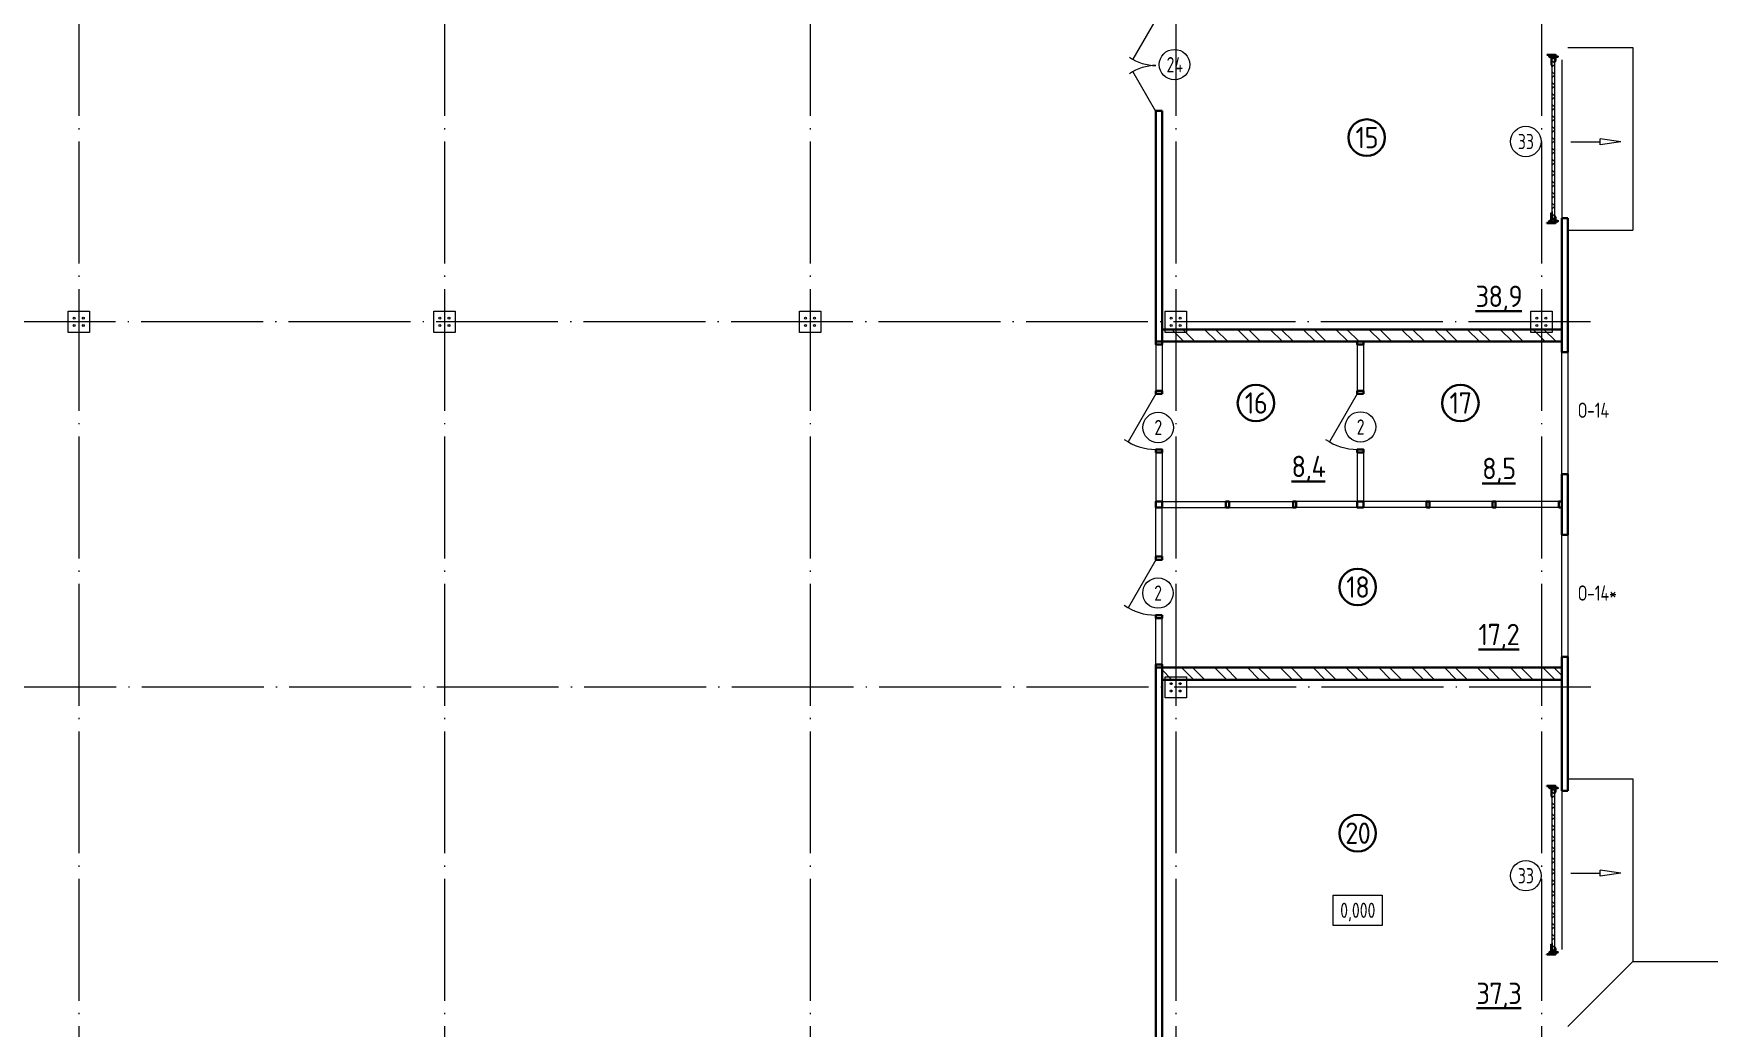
# Model space of a CAD drawing. Extents: x -965262 to 1142518, y -357520 to 71675.
# Drawn here: x -829850 to -802365, y -186935 to -170622 of the extents above; entities that cross this region are included whole.
import ezdxf

# ---------------------------------------------------------------- set-up
doc = ezdxf.new("R2010")
doc.units = 0
doc.header["$LTSCALE"] = 10
doc.linetypes.add('DOTE', pattern=[2.42, 2, -0.2, 0.02, -0.2])
doc.layers.get('0').update_dxf_attribs({"linetype": 'CONTINUOUS', "lineweight": 30})
doc.layers.add('DOTE', color=7, linetype='DOTE', lineweight=9)
doc.styles.add('GOST 2.304', font='isocpeur.ttf', dxfattribs={"width": 0.75, "height": 250})
doc.styles.add('GOST-2.304_Type-B', font='isocpeur.ttf', dxfattribs={"width": 0.9})
doc.styles.get("Standard").update_dxf_attribs({"font": 'isocpeur.ttf', "height": 300})

# ---------------------------------------------------------------- blocks, each defined once
blk = doc.blocks.new('anchor.bolt')
for p, q in [((-0.07, 0), (-0.07, -0.72)), ((0.07, 0), (0.07, -0.06)), ((-0.1, -0.04), (-0.07, -0.03)), ((-0.1, -0.04), (0.09, -0.06)), ((0.07, -0.07), (-0.1, -0.04)), ((-0.1, -0.11), (-0.07, -0.1)), ((-0.1, -0.11), (0.09, -0.13)), ((0.07, -0.14), (-0.1, -0.11)), ((-0.1, -0.18), (-0.07, -0.17)), ((-0.1, -0.18), (0.09, -0.2)), ((0.07, -0.21), (-0.1, -0.18)), ((-0.1, -0.25), (-0.07, -0.24)), ((-0.1, -0.25), (0.09, -0.27)), ((0.07, -0.28), (-0.1, -0.25)), ((-0.1, -0.32), (-0.07, -0.31)), ((-0.1, -0.32), (0.09, -0.34)), ((0.07, -0.35), (-0.1, -0.32)), ((-0.1, -0.39), (-0.07, -0.38)), ((-0.1, -0.39), (0.09, -0.41)), ((0.07, -0.42), (-0.1, -0.39)), ((-0.1, -0.46), (-0.07, -0.45)), ((-0.1, -0.46), (0.09, -0.48)), ((0.07, -0.49), (-0.1, -0.46)), ((-0.1, -0.53), (-0.07, -0.52)), ((-0.1, -0.53), (0.09, -0.55)), ((0.07, -0.56), (-0.1, -0.53)), ((-0.09, -0.6), (-0.07, -0.59)), ((-0.09, -0.6), (0.09, -0.62)), ((0.07, -0.63), (-0.09, -0.6)), ((-0.07, -0.72), (0, -0.8)), ((-0.04, -0.62), (-0.06, -0.63)), ((-0.06, -0.64), (-0.06, -0.63)), ((-0.06, -0.73), (-0.06, -0.64)), ((0, -0.79), (-0.06, -0.73)), ((-0.01, -0.63), (-0.04, -0.62)), ((-0.03, -0.63), (0, -0.79)), ((-0.03, -0.63), (0.01, -0.78)), ((-0.02, -0.63), (0.01, -0.77)), ((-0.01, -0.63), (0.02, -0.76)), ((0.03, -0.69), (-0.01, -0.63)), ((0, -0.64), (0.03, -0.75)), ((0, -0.8), (0.07, -0.72)), ((0, -0.79), (0.03, -0.74)), ((0.01, -0.66), (0.03, -0.74)), ((0.03, -0.74), (0.03, -0.69)), ((0.07, -0.06), (0.09, -0.06)), ((0.09, -0.06), (0.07, -0.07)), ((0.07, -0.07), (0.07, -0.13)), ((0.07, -0.13), (0.09, -0.13)), ((0.09, -0.13), (0.07, -0.14)), ((0.07, -0.14), (0.07, -0.2)), ((0.07, -0.2), (0.09, -0.2)), ((0.09, -0.2), (0.07, -0.21)), ((0.07, -0.21), (0.07, -0.27)), ((0.07, -0.27), (0.09, -0.27)), ((0.09, -0.27), (0.07, -0.28)), ((0.07, -0.28), (0.07, -0.34)), ((0.07, -0.33), (0.09, -0.34)), ((0.09, -0.34), (0.07, -0.35)), ((0.07, -0.35), (0.07, -0.41)), ((0.07, -0.4), (0.09, -0.41)), ((0.09, -0.41), (0.07, -0.42)), ((0.07, -0.42), (0.07, -0.48)), ((0.07, -0.47), (0.09, -0.48)), ((0.09, -0.48), (0.07, -0.49)), ((0.07, -0.49), (0.07, -0.55)), ((0.07, -0.55), (0.09, -0.55)), ((0.09, -0.55), (0.07, -0.56)), ((0.07, -0.56), (0.07, -0.62)), ((0.09, -0.62), (0.07, -0.63)), ((0.07, -0.62), (0.09, -0.62)), ((0.07, -0.63), (0.07, -0.72))]:
    blk.add_line(p, q)
blk.add_arc((0.16, -0.64), 0.222, 187.9982, 219.836)
blk = doc.blocks.new('Крепеж_ворот')
at = {"lineweight": 15}
h = blk.add_hatch(dxfattribs=at)
h.set_pattern_fill('ANSI31', color=256, scale=2, angle=180)
h.set_pattern_definition([(225, (746089.599, 74802.7244), (4.49013, -4.49013), [])])
h.paths.add_polyline_path([(746087, 74804), (746087, 74802), (746091, 74802), (746094, 74802), (746094, 74804)], flags=17)
h.paths.add_polyline_path([(746116, 74802, 0.165118), (746120, 74803), (746124, 74806, -0.301689), (746131, 74807), (746135, 74805, 0.130081), (746138, 74804), (746142, 74804), (746142, 74806), (746138, 74806, -0.130081), (746136, 74807), (746133, 74809, 0.301689), (746123, 74808), (746118, 74805, -0.165112), (746116, 74804), (746064, 74804, -0.414223), (746061, 74807), (746061, 74868), (746059, 74868), (746059, 74869), (746059, 74870), (746059, 74870), (746059, 74871), (746059, 74872), (746059, 74872), (746059, 74873), (746059, 74874), (746059, 74875), (746059, 74876), (746059, 74876), (746059, 74877), (746059, 74877), (746059, 74878), (746059, 74879), (746059, 74879), (746061, 74879), (746061, 74945), (746058, 74945), (746058, 74807, 0.41422), (746064, 74802)])
h = blk.add_hatch(dxfattribs=at)
h.set_pattern_fill('ANSI31', color=256, scale=2, angle=90)
h.set_pattern_definition([(135, (736343.8085, 75928.334), (-4.490128, -4.490128), [])])
edge = h.paths.add_edge_path()
edge.add_ellipse((746065, 74838), major_axis=(-1.67, 1.67), ratio=1, start_angle=45, end_angle=135, ccw=False)
edge.add_line((746063, 74838), (746063, 74868))
edge.add_line((746063, 74868), (746061, 74868))
edge.add_line((746061, 74868), (746061, 74838))
edge.add_ellipse((746065, 74838), major_axis=(-2.89, 2.89), ratio=1, start_angle=45, end_angle=135)
edge.add_line((746065, 74834), (746097, 74834))
edge.add_line((746097, 74834), (746097, 74836))
edge.add_line((746097, 74836), (746065, 74836))
edge = h.paths.add_edge_path()
edge.add_ellipse((746065, 74890), major_axis=(2.89, 2.89), ratio=1, start_angle=106, end_angle=135)
edge.add_line((746061, 74890), (746061, 74879))
edge.add_line((746061, 74879), (746063, 74879))
edge.add_line((746063, 74879), (746063, 74890))
edge.add_ellipse((746065, 74890), major_axis=(-1.67, 1.67), ratio=1, start_angle=16, end_angle=45, ccw=False)
edge.add_line((746063, 74891), (746070, 74904))
edge.add_ellipse((746079, 74899), major_axis=(7.45, 7.45), ratio=1, start_angle=-3, end_angle=106, ccw=False)
edge.add_line((746087, 74906), (746097, 74894))
edge.add_line((746097, 74894), (746099, 74895))
edge.add_line((746099, 74895), (746088, 74907))
edge.add_ellipse((746079, 74899), major_axis=(8.67, 8.67), ratio=1, start_angle=-3, end_angle=106)
edge.add_line((746068, 74905), (746062, 74892))
h = blk.add_hatch(color=256, dxfattribs=at)
h.dxf.hatch_style = 1
h.paths.add_polyline_path([(746146, 74809), (746143, 74810, 0.10613), (746142, 74810), (746136, 74809, -0.181324), (746135, 74810, 0.335683), (746120, 74809, -0.119126), (746119, 74809, 0.371631), (746118, 74808), (746118, 74808, 0.451909), (746119, 74807, 0.124341), (746121, 74808, -0.343618), (746134, 74808, 0.181324), (746137, 74808), (746143, 74808, -0.110452), (746143, 74808), (746147, 74807, -0.710497), (746147, 74805), (746143, 74804), (746136, 74804, -0.178994), (746133, 74805, 0.369834), (746130, 74805, -0.178993), (746127, 74804), (746122, 74804, 0.120709), (746122, 74804), (746120, 74803, -0.017147), (746119, 74802, 0.538795), (746120, 74802), (746127, 74802, 0.207608), (746131, 74804, -0.433918), (746132, 74804, 0.207608), (746135, 74802), (746143, 74802, 0.079707), (746143, 74802), (746148, 74804, 0.461502), (746149, 74807, -0.250825), (746149, 74808, -0.128039), (746173, 74816, 0.416657), (746174, 74816), (746174, 74817, 0.409849), (746173, 74817, 0.127248)])
for p, q in [((746058, 74807), (746058, 74945)), ((746058, 74945), (746061, 74945)), ((746059, 74879), (746063, 74879)), ((746059, 74868), (746059, 74879)), ((746059, 74868), (746063, 74868)), ((746061, 74879), (746061, 74945)), ((746061, 74879), (746061, 74890)), ((746061, 74807), (746061, 74868)), ((746061, 74838), (746061, 74868)), ((746068, 74905), (746062, 74892)), ((746070, 74904), (746063, 74891)), ((746063, 74838), (746063, 74890)), ((746064, 74883), (746063, 74883)), ((746064, 74865), (746063, 74865)), ((746064, 74883), (746064, 74874)), ((746067, 74880), (746064, 74883)), ((746064, 74875), (746064, 74873)), ((746064, 74874), (746064, 74865)), ((746067, 74868), (746064, 74865)), ((746064, 74804), (746116, 74804)), ((746064, 74802), (746116, 74802)), ((746097, 74836), (746065, 74836)), ((746097, 74834), (746065, 74834)), ((746067, 74880), (746067, 74875)), ((746067, 74873), (746067, 74868)), ((746079, 74806), (746102, 74806)), ((746079, 74806), (746079, 74804)), ((746079, 74804), (746102, 74804)), ((746082, 74814), (746081, 74813)), ((746081, 74813), (746081, 74806)), ((746099, 74814), (746082, 74814)), ((746086, 74813), (746086, 74806)), ((746087, 74906), (746097, 74894)), ((746088, 74907), (746099, 74895)), ((746095, 74813), (746095, 74806)), ((746097, 74894), (746099, 74895)), ((746097, 74834), (746097, 74836)), ((746099, 74814), (746100, 74813)), ((746100, 74813), (746100, 74806)), ((746102, 74806), (746102, 74804)), ((746118, 74805), (746123, 74808)), ((746120, 74803), (746124, 74806)), ((746135, 74805), (746131, 74807)), ((746136, 74807), (746133, 74809)), ((746142, 74806), (746138, 74806)), ((746138, 74804), (746142, 74804)), ((746142, 74806), (746142, 74804)), ((746142, 74804), (746142, 74806)), ((746143, 74804), (746147, 74805)), ((746143, 74802), (746148, 74804)), ((746174, 74817), (746174, 74816))]:
    blk.add_line(p, q)
for p, q in [((746061, 74879), (746061, 74881)), ((746061, 74834), (746061, 74868)), ((746063, 74883), (746063, 74874)), ((746063, 74874), (746063, 74865)), ((746073, 74842), (746073, 74905)), ((746073, 74896), (746077, 74892)), ((746073, 74851), (746077, 74855)), ((746074, 74886), (746074, 74861)), ((746074, 74880), (746076, 74880)), ((746074, 74867), (746076, 74867)), ((746076, 74886), (746076, 74883)), ((746076, 74883), (746076, 74886)), ((746076, 74886), (746077, 74886)), ((746076, 74864), (746076, 74883)), ((746077, 74873), (746076, 74880)), ((746076, 74880), (746076, 74867)), ((746077, 74873), (746076, 74867)), ((746076, 74864), (746076, 74861)), ((746076, 74864), (746076, 74861)), ((746076, 74861), (746077, 74861)), ((746077, 74886), (746077, 74892)), ((746077, 74861), (746077, 74855)), ((746081, 74898), (746081, 74886)), ((746081, 74849), (746081, 74861)), ((746087, 74898), (746082, 74898)), ((746082, 74886), (746087, 74886)), ((746082, 74861), (746087, 74861)), ((746087, 74849), (746082, 74849)), ((746087, 74899), (746087, 74898)), ((746087, 74886), (746087, 74898)), ((746087, 74886), (746098, 74886)), ((746087, 74849), (746087, 74861)), ((746087, 74861), (746098, 74861)), ((746087, 74847), (746087, 74849)), ((746099, 74885), (746099, 74883)), ((746099, 74883), (746099, 74864)), ((746099, 74882), (746100, 74882)), ((746099, 74865), (746100, 74865)), ((746099, 74862), (746099, 74864)), ((746100, 74861), (746100, 74886)), ((746100, 74886), (746110, 74886)), ((746100, 74861), (746110, 74861)), ((746110, 74861), (746110, 74886)), ((746110, 74881), (746225, 74881)), ((746110, 74865), (746212, 74865)), ((746114, 74877), (746225, 74877)), ((746250, 74859), (746250, 74863))]:
    blk.add_line(p, q, dxfattribs=at)
at = {"lineweight": 15, "ltscale": 0.5}
for p, q in [((746076, 74886), (746074, 74886)), ((746076, 74861), (746074, 74861))]:
    blk.add_line(p, q, dxfattribs=at)
at = {"lineweight": 15, "extrusion": (-1.7375e-14, 1, 0)}
for p, q in [((746113, 74884), (746225, 74884)), ((746113, 74863), (746113, 74884)), ((746113, 74863), (746136, 74863)), ((746117, 74857), (746117, 74829)), ((746117, 74826), (746119, 74823)), ((746119, 74823), (746123, 74825)), ((746121, 74857), (746121, 74829)), ((746123, 74825), (746121, 74828)), ((746123, 74863), (746123, 74863)), ((746250, 74863), (746123, 74863)), ((746250, 74859), (746123, 74859)), ((746124, 74840), (746124, 74849)), ((746136, 74882), (746157, 74882)), ((746136, 74863), (746136, 74882)), ((746157, 74882), (746157, 74863)), ((746157, 74863), (746212, 74863))]:
    blk.add_line(p, q, dxfattribs=at)
at = {"lineweight": 15, "ltscale": 0.5, "extrusion": (-1.7375e-14, 1, 0)}
for p, q in [((746113, 74880), (746225, 74880)), ((746136, 74866), (746113, 74866)), ((746115, 74871), (746120, 74871)), ((746121, 74857), (746117, 74857)), ((746117, 74852), (746117, 74854)), ((746121, 74840), (746117, 74840)), ((746117, 74837), (746117, 74835)), ((746121, 74829), (746117, 74829)), ((746120, 74839), (746120, 74850)), ((746124, 74848), (746120, 74848)), ((746124, 74841), (746120, 74841)), ((746123, 74869), (746123, 74863)), ((746123, 74863), (746123, 74859)), ((746140, 74863), (746140, 74859)), ((746153, 74863), (746153, 74859)), ((746212, 74866), (746157, 74866)), ((746173, 74863), (746173, 74859))]:
    blk.add_line(p, q, dxfattribs=at)
at = {"lineweight": 15, "extrusion": (-2.77556e-16, -1, 0)}
for p, q in [((746225, 74866), (746114, 74866)), ((746128, 74866), (746128, 74863)), ((746138, 74866), (746138, 74863)), ((746164, 74866), (746164, 74863)), ((746174, 74866), (746174, 74863)), ((746201, 74866), (746201, 74863)), ((746210, 74866), (746210, 74863)), ((746225, 74884), (746225, 74863))]:
    blk.add_line(p, q, dxfattribs=at)
at = {"extrusion": (-1, -4.26669e-14, 0)}
for p, q in [((746118, 74808), (746118, 74808)), ((746136, 74809), (746142, 74810)), ((746143, 74808), (746137, 74808)), ((746143, 74810), (746146, 74809)), ((746147, 74807), (746143, 74808))]:
    blk.add_line(p, q, dxfattribs=at)
at = {"extrusion": (-1, -4.2422e-14, 1.22461e-16)}
for p, q in [((746119, 74803), (746122, 74804)), ((746127, 74802), (746120, 74802)), ((746122, 74804), (746127, 74804)), ((746143, 74802), (746135, 74802)), ((746136, 74804), (746143, 74804))]:
    blk.add_line(p, q, dxfattribs=at)
for centre, radius, start, end in [((746064, 74807), 5.62, 180, 270), ((746064, 74807), 3.11, 180, 270), ((746082, 74804), 10.4, 68.2753, 87.8782), ((746091, 74798), 16.2, 73.306, 107.292), ((746099, 74804), 10.4, 92.1218, 111.7247), ((746116, 74807), 3.11, 270, 307.5043), ((746116, 74807), 5.62, 270, 307.5043), ((746119, 74808), 0.586, 91.7247, 173.2711), ((746119, 74807), 0.586, 173.2711, 270.547), ((746118, 74812), 3.52, 271.7247, 298.8983), ((746118, 74812), 5.21, 270.547, 298.8983), ((746128, 74799), 12.4, 54.8903, 129.1143), ((746128, 74799), 10.7, 54.8903, 130.7448), ((746128, 74801), 8.97, 60.3534, 127.5043), ((746128, 74801), 8.97, 60.3534, 127.5043), ((746128, 74801), 8.97, 60.3534, 127.5043), ((746128, 74801), 6.46, 60.3534, 127.5043), ((746136, 74811), 3.54, 234.8903, 276), ((746136, 74811), 1.86, 234.8903, 276), ((746138, 74810), 5.62, 240.3534, 270), ((746138, 74810), 3.11, 240.3534, 270), ((746143, 74810), 0.292, 71.7675, 96), ((746143, 74808), 0.292, 70.7873, 96), ((746176, 74761), 56.8, 93.2805, 122.2878), ((746147, 74806), 0.562, 289.2127, 70.7873), ((746147, 74806), 2.25, 288.2291, 27.3228), ((746176, 74765), 50.3, 93.6593, 122.8448), ((746150, 74807), 0.586, 151, 207.3228), ((746173, 74817), 0.6, 4.1357, 93.2805), ((746173, 74816), 0.6, 273.6593, 4.1357)]:
    blk.add_arc(centre, radius, start, end)
at = {"lineweight": 15}
for centre, radius, start, end in [((746079, 74899), 8.28, 0, 136.0097), ((746079, 74847), 8.28, 223.9903, 0), ((746077, 74883), 0.956, 180, 270), ((746077, 74883), 0.75, 180, 270), ((746077, 74864), 0.956, 90, 180), ((746077, 74864), 0.75, 90, 180), ((746076, 74892), 0.375, 0, 45), ((746076, 74855), 0.375, 315, 0), ((746082, 74898), 0.375, 91, 180), ((746082, 74886), 0.75, 180, 270), ((746082, 74861), 0.75, 90, 180), ((746082, 74849), 0.375, 180, 269), ((746098, 74885), 0.375, 0, 90), ((746098, 74862), 0.375, 270, 0), ((746123, 74857), 5.92, 90, 180), ((746123, 74829), 5.92, 180, 199.6464), ((746123, 74857), 1.87, 90, 180), ((746129, 74855), 8.15, 194.9986, 233.9214), ((746129, 74833), 8.15, 126.0786, 165.0014), ((746123, 74829), 1.87, 180, 185.5313)]:
    blk.add_arc(centre, radius, start, end, dxfattribs=at)
at = {"lineweight": 15, "ltscale": 0.5}
for centre, radius, start, end in [((746119, 74852), 2.25, 195, 270), ((746119, 74836), 2.25, 90, 165), ((746119, 74850), 0.375, 0, 90), ((746119, 74839), 0.375, 270, 0)]:
    blk.add_arc(centre, radius, start, end, dxfattribs=at)
at = {"extrusion": (-1.22461e-16, -5.20252e-30, -1)}
for centre, radius, start, end in [((-746120, 74802), 0.187, 270, 62.4687), ((-746122, 74803), 0.586, 62.4687, 90), ((-746127, 74809), 4.69, 229.4077, 270), ((-746127, 74807), 4.69, 223.0863, 270), ((-746131, 74803), 2.32, 49.4077, 130.5923), ((-746131, 74803), 0.637, 43.0863, 136.9137), ((-746135, 74807), 4.69, 270, 316.9137), ((-746136, 74809), 4.69, 270, 310.5923), ((-746143, 74804), 0.292, 250.7873, 270), ((-746143, 74802), 0.292, 251.7709, 270)]:
    blk.add_arc(centre, radius, start, end, dxfattribs=at)
at = {"extrusion": (0, 0, -1)}
for centre, major_axis, start_param, end_param in [((746065, 74890), (2.89, 2.89), 3.926991, 4.433136), ((746065, 74838), (-2.89, 2.89), 3.926991, 5.497787), ((746065, 74890), (-1.67, 1.67), 5.497787, 6.003933), ((746065, 74838), (-1.67, 1.67), 3.926991, 5.497787), ((746079, 74899), (8.67, 8.67), 4.433136, 6.335545), ((746079, 74899), (7.45, 7.45), 4.433136, 6.335545)]:
    blk.add_ellipse(centre, major_axis=major_axis, ratio=1, start_param=start_param, end_param=end_param, dxfattribs=at)
for points in [[(746067, 74875), (746066, 74875), (746064, 74875)], [(746064, 74873), (746066, 74873), (746067, 74873)]]:
    blk.add_rational_spline(points, [1, 1.01284142743, 1], degree=2)
at = {"lineweight": 15, "ltscale": 0.5}
for points, knots in [([(746115, 74871), (746115, 74871), (746114, 74871), (746114, 74871), (746114, 74872), (746113, 74872), (746113, 74872), (746113, 74873), (746113, 74873), (746113, 74873)], [0.37141352, 0.37141352, 0.37141352, 0.37141352, 0.39402571, 0.39402571, 0.41663789, 0.41663789, 0.43959523, 0.43959523, 0.46255257, 0.46255257, 0.46255257, 0.46255257]), ([(746123, 74869), (746123, 74869), (746123, 74869), (746122, 74870), (746122, 74870), (746122, 74871), (746122, 74871), (746121, 74871), (746121, 74871), (746120, 74871)], [0.28027447, 0.28027447, 0.28027447, 0.28027447, 0.30323181, 0.30323181, 0.32618916, 0.32618916, 0.34880134, 0.34880134, 0.37141352, 0.37141352, 0.37141352, 0.37141352])]:
    blk.add_open_spline(points, degree=3, knots=knots, dxfattribs=at)
at = {"lineweight": 15}
for points in [[(746117, 74827), (746117, 74827), (746117, 74826), (746117, 74826)], [(746121, 74828), (746121, 74828), (746121, 74828), (746121, 74829)]]:
    blk.add_open_spline(points, degree=3, dxfattribs=at)
at = {"xscale": -50.80000000000001, "yscale": 50.80000000000001, "zscale": 50.80000000000001}
blk.add_blockref('anchor.bolt', (746091, 74804), dxfattribs=at)

msp = doc.modelspace()

# ---------------------------------------------------------------- hatches: boundary and pattern name
at = {"lineweight": 15}
h = msp.add_hatch(dxfattribs=at)
h.set_pattern_fill('ANSI32', color=4, scale=40, angle=90, style=0)
h.set_pattern_definition([(135, (-825143.9, -163121.8), (-269.4077, -269.4077), []), (135, (-825143.9, -162942.18), (-269.4077, -269.4077), [])])
h.paths.add_polyline_path([(-825057.2, -163017.1), (-825257.2, -163017.1), (-825257.2, -163352.1), (-825057.2, -163352.1)])
h.paths.add_polyline_path([(-825057.2, -163352.1), (-825257.2, -163352.1), (-825257.2, -164677.1), (-827262.2, -164677.1), (-827262.2, -164877.1), (-825057.2, -164877.1)])
h.paths.add_polyline_path([(-827462.2, -164677.1), (-828982.2, -164677.1), (-828982.2, -167442.1), (-828782.2, -167442.1), (-828782.2, -164877.1), (-827462.2, -164877.1)], flags=16)
h.paths.add_polyline_path([(-827262.2, -164877.1), (-827462.2, -164877.1), (-827462.2, -167442.1), (-827262.2, -167442.1)], flags=17)
h.paths.add_polyline_path([(-827262.2, -163352.1), (-827462.2, -163352.1), (-827462.2, -164677.1), (-827262.2, -164677.1)], flags=17)
h.paths.add_polyline_path([(-827262.2, -163017.1), (-827462.2, -163017.1), (-827462.2, -163352.1), (-827262.2, -163352.1)])
h.paths.add_polyline_path([(-840622.4, -173137.1), (-841022.4, -173137.1), (-841022.4, -173527.1), (-840622.4, -173527.1)])
h.paths.add_polyline_path([(-843612.4, -173137.1), (-844012.4, -173137.1), (-844012.4, -173527.1), (-843612.4, -173527.1)], flags=17)
h.paths.add_polyline_path([(-832692.4, -172202.1), (-833082.4, -172202.1), (-833082.4, -172602.1), (-832692.4, -172602.1)], flags=17)
h.paths.add_polyline_path([(-848047.4, -182572.1), (-848122.4, -182572.1), (-848122.4, -183272.1), (-849007.4, -183272.1), (-849007.4, -183372.1), (-848047.4, -183372.1)], flags=17)
h.paths.add_polyline_path([(-846982.4, -183272.1), (-847922.4, -183272.1), (-847922.4, -182572.1), (-847947.4, -182572.1), (-847947.4, -183372.1), (-846982.4, -183372.1)])
h.paths.add_polyline_path([(-848047.4, -181672.1), (-848122.4, -181672.1), (-848122.4, -181862.1), (-848047.4, -181862.1)], flags=16)
h.paths.add_polyline_path([(-847922.4, -181672.1), (-847947.4, -181672.1), (-847947.4, -181862.1), (-847922.4, -181862.1)], flags=17)
h.paths.add_polyline_path([(-849007.4, -181672.1), (-849057.4, -181672.1), (-849057.4, -183272.1), (-849007.4, -183272.1)], flags=17)
h.paths.add_polyline_path([(-849107.4, -181672.1), (-849257.4, -181672.1), (-849257.4, -183472.1), (-849107.4, -183472.1)], flags=17)
h.paths.add_polyline_path([(-825057.2, -163017.1), (-825257.2, -163017.1), (-825257.2, -163352.1), (-825057.2, -163352.1)])
h.paths.add_polyline_path([(-853107.4, -185922), (-853417.4, -185922), (-853417.4, -186122), (-853107.4, -186122)])
h.paths.add_polyline_path([(-852892.4, -185922), (-853107.4, -185922), (-853107.4, -186122), (-852892.4, -186122)])
h.paths.add_polyline_path([(-851292.4, -185922), (-851692.4, -185922), (-851692.4, -186122), (-851292.4, -186122)])
h.paths.add_polyline_path([(-849982.4, -185922), (-850382.4, -185922), (-850382.4, -186122), (-849982.4, -186122)])
h.paths.add_polyline_path([(-848382.4, -185922), (-848782.4, -185922), (-848782.4, -186122), (-848382.4, -186122)])
h.paths.add_polyline_path([(-847107.4, -185922), (-847182.4, -185922), (-847182.4, -186122), (-847107.4, -186122)])
h.paths.add_polyline_path([(-847107.4, -162917.1), (-847442.4, -162917.1), (-847442.4, -163117.1), (-847107.4, -163117.1)])
h.paths.add_polyline_path([(-846782.4, -162917.1), (-847107.4, -162917.1), (-847107.4, -163117.1), (-846982.4, -163117.1), (-846982.4, -163177.1), (-846932.4, -163177.1), (-846932.4, -163352.1), (-846782.4, -163352.1)])
h.paths.add_polyline_path([(-846782.4, -163352.1), (-846932.4, -163352.1), (-846932.4, -163527.1), (-846982.4, -163527.1), (-846982.4, -169177.1), (-846932.4, -169177.1), (-846932.4, -169352.1), (-846782.4, -169352.1)])
h.paths.add_polyline_path([(-846782.4, -169352.1), (-846932.4, -169352.1), (-846932.4, -169527.1), (-846982.4, -169527.1), (-846982.4, -175177.1), (-846932.4, -175177.1), (-846932.4, -175352.1), (-846782.4, -175352.1), (-846782.4, -173727.1), (-841107.4, -173727.1), (-841107.4, -173527.1), (-846782.4, -173527.1)])
h.paths.add_polyline_path([(-846782.4, -175352.1), (-846932.4, -175352.1), (-846932.4, -175527.1), (-846982.4, -175527.1), (-846982.4, -178462.1), (-846782.4, -178462.1)])
h.paths.add_polyline_path([(-846782.4, -179462.1), (-846982.4, -179462.1), (-846982.4, -179662.1), (-847107.4, -179662.1), (-847107.4, -179862.1), (-846982.4, -179862.1), (-846982.4, -180062.1), (-846782.4, -180062.1)])
h.paths.add_polyline_path([(-847107.4, -179662.1), (-850107.4, -179662.1), (-850107.4, -179862.1), (-847107.4, -179862.1)])
h.paths.add_polyline_path([(-850107.4, -179662.1), (-853107.4, -179662.1), (-853107.4, -179862.1), (-851817.4, -179862.1), (-851817.4, -180062.1), (-851617.4, -180062.1), (-851617.4, -179862.1), (-850107.4, -179862.1)])
h.paths.add_polyline_path([(-853107.4, -179662.1), (-853417.4, -179662.1), (-853417.4, -179862.1), (-853107.4, -179862.1)])
h.paths.add_polyline_path([(-853107.4, -181472.1), (-853417.4, -181472.1), (-853417.4, -181672.1), (-853107.4, -181672.1)])
h.paths.add_polyline_path([(-851217.4, -181472.1), (-851617.4, -181472.1), (-851617.4, -181352.1), (-851817.4, -181352.1), (-851817.4, -181472.1), (-853107.4, -181472.1), (-853107.4, -181672.1), (-851217.4, -181672.1)])
h.paths.add_polyline_path([(-851617.4, -181072.1), (-851817.4, -181072.1), (-851817.4, -181352.1), (-851617.4, -181352.1)])
h.paths.add_polyline_path([(-850107.4, -181527.1), (-850282.4, -181527.1), (-850282.4, -181472.1), (-850307.4, -181472.1), (-850307.4, -181672.1), (-850107.4, -181672.1)])
h.paths.add_polyline_path([(-848907.4, -181472.1), (-849932.4, -181472.1), (-849932.4, -181527.1), (-850107.4, -181527.1), (-850107.4, -181672.1), (-849107.4, -181672.1), (-849107.4, -183472.1), (-847107.4, -183472.1), (-847107.4, -183372.1), (-847947.4, -183372.1), (-847947.4, -182572.1), (-848047.4, -182572.1), (-848047.4, -183372.1), (-849007.4, -183372.1), (-849007.4, -181672.1), (-848907.4, -181672.1)])
h.paths.add_polyline_path([(-846782.4, -181672.1), (-846382.9, -181672.1), (-846382.9, -181472.1), (-846782.4, -181472.1), (-846782.4, -181352.1), (-846932.4, -181352.1), (-846932.4, -181527.1), (-847107.4, -181527.1), (-847107.4, -181672.1), (-846982.4, -181672.1), (-846982.4, -183372.1), (-847107.4, -183372.1), (-847107.4, -183472.1), (-846982.4, -183472.1), (-846982.4, -185922), (-847107.4, -185922), (-847107.4, -186122), (-846782.4, -186122)])
h.paths.add_polyline_path([(-847107.4, -181527.1), (-847282.4, -181527.1), (-847282.4, -181472.1), (-848197.4, -181472.1), (-848197.4, -181672.1), (-848047.4, -181672.1), (-848047.4, -181862.1), (-847947.4, -181862.1), (-847947.4, -181672.1), (-847107.4, -181672.1)], flags=17)
h.paths.add_polyline_path([(-846782.4, -181072.1), (-846982.4, -181072.1), (-846982.4, -181177.1), (-846932.4, -181177.1), (-846932.4, -181352.1), (-846782.4, -181352.1)])
h.paths.add_polyline_path([(-845072.9, -181352.1), (-845272.9, -181352.1), (-845272.9, -181472.1), (-845472.9, -181472.1), (-845472.9, -181672.1), (-845072.9, -181672.1), (-845072.9, -181577.1)])
h.paths.add_polyline_path([(-845072.9, -175452.1), (-841282.4, -175452.1), (-841282.4, -175352.1), (-845272.9, -175352.1), (-845272.9, -181352.1), (-845072.9, -181352.1)])
h.paths.add_polyline_path([(-841282.4, -175252.1), (-845272.9, -175252.1), (-845272.9, -175352.1), (-841282.4, -175352.1)], flags=16)
h.paths.add_polyline_path([(-835282.4, -175352.1), (-840932.4, -175352.1), (-840932.4, -175452.1), (-835282.4, -175452.1)])
h.paths.add_polyline_path([(-835282.4, -175252.1), (-840932.4, -175252.1), (-840932.4, -175352.1), (-835282.4, -175352.1)])
h.paths.add_polyline_path([(-834492.4, -175352.1), (-834932.4, -175352.1), (-834932.4, -175452.1), (-834492.4, -175452.1)])
h.paths.add_polyline_path([(-834492.4, -175252.1), (-834932.4, -175252.1), (-834932.4, -175352.1), (-834492.4, -175352.1)])
h.paths.add_polyline_path([(-837507.4, -173577.1), (-837682.4, -173577.1), (-837682.4, -173527.1), (-841107.4, -173527.1), (-841107.4, -173727.1), (-837507.4, -173727.1)])
h.paths.add_polyline_path([(-835107.4, -173577.1), (-835282.4, -173577.1), (-835282.4, -173527.1), (-837332.4, -173527.1), (-837332.4, -173577.1), (-837507.4, -173577.1), (-837507.4, -173727.1), (-835107.4, -173727.1)])
h.paths.add_polyline_path([(-834782.4, -173402.1), (-834932.4, -173402.1), (-834932.4, -173577.1), (-835107.4, -173577.1), (-835107.4, -173727.1), (-834782.4, -173727.1)])
h.paths.add_polyline_path([(-834782.4, -169352.1), (-834982.4, -169352.1), (-834982.4, -173227.1), (-834932.4, -173227.1), (-834932.4, -173402.1), (-834782.4, -173402.1)])
h.paths.add_polyline_path([(-834782.4, -168352.1), (-834932.4, -168352.1), (-834932.4, -168527.1), (-834982.4, -168527.1), (-834982.4, -169352.1), (-834782.4, -169352.1)])
h.paths.add_polyline_path([(-830792.4, -167442.1), (-834782.4, -167442.1), (-834782.4, -163352.1), (-834982.4, -163352.1), (-834982.4, -168177.1), (-834932.4, -168177.1), (-834932.4, -168352.1), (-834782.4, -168352.1), (-834782.4, -167642.1), (-830792.4, -167642.1)])
h.paths.add_polyline_path([(-834782.4, -162917.1), (-834982.4, -162917.1), (-834982.4, -163352.1), (-834782.4, -163352.1)])
h.paths.add_polyline_path([(-829107.4, -167442.1), (-829782.4, -167442.1), (-829782.4, -167642.1), (-829107.4, -167642.1)])
h.paths.add_polyline_path([(-823107.4, -167442.1), (-828782.2, -167442.1), (-828782.2, -164877.1), (-825057.2, -164877.1), (-825057.2, -163352.1), (-825257.2, -163352.1), (-825257.2, -164677.1), (-828982.2, -164677.1), (-828982.2, -167442.1), (-829107.4, -167442.1), (-829107.4, -167642.1), (-823107.4, -167642.1)])
h.paths.add_polyline_path([(-820612.4, -167442.1), (-823107.4, -167442.1), (-823107.4, -167642.1), (-820612.4, -167642.1)])
h.paths.add_polyline_path([(-817107.4, -167442.1), (-819602.4, -167442.1), (-819602.4, -167642.1), (-817107.4, -167642.1)])
h.paths.add_polyline_path([(-811232.4, -163527.1), (-811282.4, -163527.1), (-811282.4, -163352.1), (-811432.4, -163352.1), (-811432.4, -165377.1), (-811832.2, -165377.1), (-811832.2, -165577.1), (-811432.4, -165577.1), (-811432.4, -166282.1), (-811232.4, -166282.1)])
h.paths.add_polyline_path([(-811282.4, -163177.1), (-811232.4, -163177.1), (-811232.4, -163017.1), (-811432.4, -163017.1), (-811432.4, -163352.1), (-811282.4, -163352.1)])
h.paths.add_polyline_path([(-813242.4, -163017.1), (-813442.4, -163017.1), (-813442.4, -163352.1), (-813242.4, -163352.1)])
h.paths.add_polyline_path([(-813077.5, -164895.1), (-811729.7, -164895.1), (-811729.7, -164391.1), (-813077.5, -164391.1)], flags=9)
h.paths.add_polyline_path([(-833482.4, -175452.1), (-833482.4, -175252.1), (-833282.4, -175252.1), (-833282.4, -169252.1), (-812822.4, -169252.1), (-812822.4, -169452.1), (-833082.4, -169452.1), (-833082.4, -175452.1)])
h.paths.add_polyline_path([(-813242.4, -167642.1), (-817107.4, -167642.1), (-817107.4, -167442.1), (-813442.4, -167442.1), (-813442.4, -163352.1), (-813242.4, -163352.1), (-813242.4, -165377.1), (-812842.2, -165377.1), (-812842.2, -165577.1), (-813242.4, -165577.1)])
h.paths.add_polyline_path([(-811812.4, -169452.1), (-811412.4, -169452.1), (-811412.4, -169252.1), (-811812.4, -169252.1)])
h.paths.add_polyline_path([(-811332.4, -175677.1), (-804772.4, -175677.1), (-804772.4, -175477.1), (-811332.4, -175477.1)])
h.paths.add_polyline_path([(-811332.4, -181227.1), (-804772.4, -181227.1), (-804772.4, -181027.1), (-811332.4, -181027.1)])
h = msp.add_hatch(dxfattribs=at)
h.set_pattern_fill('ANSI37', color=256, scale=40)
h.set_pattern_definition([(45, (-965271.05, 759775.21), (-89.802561, 89.802561), []), (135, (-965271.05, 759775.21), (-89.802561, -89.802561), [])])
h.paths.add_polyline_path([(-804928.3, -173668.5), (-804928.3, -171035.8), (-804888.3, -171035.8), (-804888.3, -173668.5)])
h = msp.add_hatch(dxfattribs=at)
h.set_pattern_fill('ANSI37', color=256, scale=40)
h.set_pattern_definition([(45, (-965271.05, 747775.21), (-89.802561, 89.802561), []), (135, (-965271.05, 747775.21), (-89.802561, -89.802561), [])])
h.paths.add_polyline_path([(-804928.3, -185668.5), (-804928.3, -183035.8), (-804888.3, -183035.8), (-804888.3, -185668.5)])

# ---------------------------------------------------------------- linework, layer by layer
for p, q in [((-811432.4, -170392.1, -1808.5), (-811809.9, -171046, -1808.5)), ((-804672.1, -170852.1, -1808.5), (-803607, -170852.1, -1808.5)), ((-803607, -170852.1, -1808.5), (-803607, -173852.1, -1808.5)), ((-804928.3, -173668.5), (-804928.3, -171035.8)), ((-804888.3, -171035.8), (-804928.3, -171035.8)), ((-804888.3, -173668.5), (-804888.3, -171035.8)), ((-804772.4, -171052.1, -1808.5), (-804772.4, -173652.1, -1808.5)), ((-811432.4, -171902.1, -1808.5), (-811809.9, -171248.3, -1808.5)), ((-804621.9, -172401.1, -1808.5), (-804144.7, -172401.1, -1808.5)), ((-803805.4, -172401.1, -1808.5), (-804144.7, -172352.1, -1808.5)), ((-804144.7, -172450.1, -1808.5), (-804144.7, -172352.1, -1808.5)), ((-803805.4, -172401.1, -1808.5), (-804144.7, -172450.1, -1808.5)), ((-804888.3, -173668.5), (-804928.3, -173668.5)), ((-804672.1, -173852.1, -1808.5), (-803607, -173852.1, -1808.5)), ((-829282.4, -175527.1, -3259.8), (-829282.4, -175177.1, -3259.8)), ((-829282.4, -175177.1, -3259.8), (-828932.4, -175177.1, -3259.8)), ((-828932.4, -175177.1, -3259.8), (-828932.4, -175527.1, -3259.8)), ((-823282.4, -175527.1, -3259.8), (-823282.4, -175177.1, -3259.8)), ((-823282.4, -175177.1, -3259.8), (-822932.4, -175177.1, -3259.8)), ((-822932.4, -175177.1, -3259.8), (-822932.4, -175527.1, -3259.8)), ((-817282.4, -175527.1, -3259.8), (-817282.4, -175177.1, -3259.8)), ((-817282.4, -175177.1, -3259.8), (-816932.4, -175177.1, -3259.8)), ((-816932.4, -175177.1, -3259.8), (-816932.4, -175527.1, -3259.8)), ((-811282.4, -175527.1, -3259.8), (-811282.4, -175177.1, -3259.8)), ((-811282.4, -175177.1, -3259.8), (-810932.4, -175177.1, -3259.8)), ((-810932.4, -175177.1, -3259.8), (-810932.4, -175527.1, -3259.8)), ((-805282.4, -175527.1, -3259.8), (-805282.4, -175177.1, -3259.8)), ((-805282.4, -175177.1, -3259.8), (-804932.4, -175177.1, -3259.8)), ((-804932.4, -175177.1, -3259.8), (-804932.4, -175527.1, -3259.8)), ((-828932.4, -175527.1, -3259.8), (-829282.4, -175527.1, -3259.8)), ((-822932.4, -175527.1, -3259.8), (-823282.4, -175527.1, -3259.8)), ((-816932.4, -175527.1, -3259.8), (-817282.4, -175527.1, -3259.8)), ((-810932.4, -175527.1, -3259.8), (-811282.4, -175527.1, -3259.8)), ((-804932.4, -175527.1, -3259.8), (-805282.4, -175527.1, -3259.8)), ((-811282.4, -181527.1, -3259.8), (-811282.4, -181177.1, -3259.8)), ((-811282.4, -181177.1, -3259.8), (-810932.4, -181177.1, -3259.8)), ((-810932.4, -181177.1, -3259.8), (-810932.4, -181527.1, -3259.8)), ((-810932.4, -181527.1, -3259.8), (-811282.4, -181527.1, -3259.8)), ((-804928.3, -185668.5), (-804928.3, -183035.8)), ((-804888.3, -183035.8), (-804928.3, -183035.8)), ((-804888.3, -185668.5), (-804888.3, -183035.8)), ((-804672.1, -182852.1, -1808.5), (-803607, -182852.1, -1808.5)), ((-803607, -182852.1, -1808.5), (-803607, -185852.1, -1808.5)), ((-804772.4, -183052.1, -1808.5), (-804772.4, -185652.1, -1808.5)), ((-804621.9, -184401.1, -1808.5), (-804144.7, -184401.1, -1808.5)), ((-803805.4, -184401.1, -1808.5), (-804144.7, -184352.1, -1808.5)), ((-804144.7, -184450.1, -1808.5), (-804144.7, -184352.1, -1808.5)), ((-803805.4, -184401.1, -1808.5), (-804144.7, -184450.1, -1808.5)), ((-808521.5, -184762), (-807721.5, -184762)), ((-808521.5, -185262), (-808521.5, -184762)), ((-807721.5, -184762), (-807721.5, -185262)), ((-807721.5, -185262), (-808521.5, -185262)), ((-804888.3, -185668.5), (-804928.3, -185668.5)), ((-804672.1, -186917.1, -1808.5), (-803607, -185852.1, -1808.5)), ((-803607, -185852.1, -1808.5), (-799672.1, -185852.1, -1808.5))]:
    msp.add_line(p, q, dxfattribs=at)
at = {"color": 2}
msp.add_line((-811332.4, -171892.1, -1808.5), (-811432.4, -171892.1, -1808.5), dxfattribs=at)
at = {"color": 30}
for p, q in [((-811432.4, -171892.1, -1808.5), (-811432.4, -175677.1, -1808.5)), ((-811332.4, -171892.1, -1808.5), (-811332.4, -175677.1, -1808.5)), ((-811432.4, -175677.1, -1808.5), (-811332.4, -175677.1, -1808.5)), ((-804772.4, -175852.1, -1808.5), (-804672.4, -175852.1, -1808.5)), ((-804672.4, -177852.1, -1808.5), (-804772.4, -177852.1, -1808.5)), ((-804772.4, -178852.1, -1808.5), (-804672.4, -178852.1, -1808.5)), ((-804672.4, -180852.1, -1808.5), (-804772.4, -180852.1, -1808.5)), ((-811432.4, -181027.1, -1808.5), (-811432.4, -199352.1, -1808.5)), ((-811432.4, -181027.1, -1808.5), (-811332.4, -181027.1, -1808.5)), ((-811332.4, -181027.1, -1808.5), (-811332.4, -199352.1, -1808.5))]:
    msp.add_line(p, q, dxfattribs=at)
at = {"color": 2, "extrusion": (0, 0, -1)}
msp.add_line((-804772.4, -173652.1, -1808.5), (-804672.4, -173652.1, -1808.5), dxfattribs=at)
at = {"color": 30, "extrusion": (0, 0, -1)}
for p, q in [((-804772.4, -175852.1, -1808.5), (-804772.4, -173652.1, -1808.5)), ((-804672.4, -173652.1, -1808.5), (-804672.4, -175852.1, -1808.5)), ((-804772.4, -178852.1, -1808.5), (-804772.4, -177852.1, -1808.5)), ((-804672.4, -177852.1, -1808.5), (-804672.4, -178852.1, -1808.5)), ((-804772.4, -183052.1, -1808.5), (-804772.4, -180852.1, -1808.5)), ((-804672.4, -180852.1, -1808.5), (-804672.4, -183052.1, -1808.5)), ((-804672.4, -183052.1, -1808.5), (-804772.4, -183052.1, -1808.5))]:
    msp.add_line(p, q, dxfattribs=at)
at = {"color": 4, "extrusion": (0, 0, -1)}
for p, q in [((-811332.4, -175477.1, -1808.5), (-804772.4, -175477.1, -1808.5)), ((-811332.4, -175477.1, -1808.5), (-811332.4, -175677.1, -1808.5)), ((-804772.4, -175477.1, -1808.5), (-804772.4, -175677.1, -1808.5)), ((-804772.4, -175677.1, -1808.5), (-811332.4, -175677.1, -1808.5)), ((-811332.4, -181027.1, -1808.5), (-804772.4, -181027.1, -1808.5)), ((-811332.4, -181027.1, -1808.5), (-811332.4, -181227.1, -1808.5)), ((-804772.4, -181027.1, -1808.5), (-804772.4, -181227.1, -1808.5)), ((-804772.4, -181227.1, -1808.5), (-811332.4, -181227.1, -1808.5))]:
    msp.add_line(p, q, dxfattribs=at)
at = {"color": 4}
for p, q in [((-811332.4, -175477.1, -1808.5), (-811332.4, -175677.1, -1808.5)), ((-811332.4, -181027.1, -1808.5), (-811332.4, -181227.1, -1808.5))]:
    msp.add_line(p, q, dxfattribs=at)
at = {"color": 3, "lineweight": 15}
for p, q in [((-811432.4, -175727.1, -1808.5), (-811432.4, -176487.1, -1808.5)), ((-811332.4, -175727.1, -1808.5), (-811332.4, -176487.1, -1808.5)), ((-808127.4, -175727.1, -1808.5), (-808127.4, -176487.1, -1808.5)), ((-808027.4, -175727.1, -1808.5), (-808027.4, -176487.1, -1808.5)), ((-811432.4, -176537.1, -1808.5), (-811887.4, -177325.2, -1808.5)), ((-808127.4, -176537.1, -1808.5), (-808582.4, -177325.2, -1808.5)), ((-811432.4, -177497.1, -1808.5), (-811432.4, -178302.1, -1808.5)), ((-811332.4, -177497.1, -1808.5), (-811332.4, -178302.1, -1808.5)), ((-808127.4, -177497.1, -1808.5), (-808127.4, -178302.1, -1808.5)), ((-808027.4, -177497.1, -1808.5), (-808027.4, -178302.1, -1808.5)), ((-811332.4, -178302.1, -1808.5), (-810282.4, -178302.1, -1808.5)), ((-810232.4, -178302.1, -1808.5), (-809182.4, -178302.1, -1808.5)), ((-808127.4, -178302.1, -1808.5), (-809132.4, -178302.1, -1808.5)), ((-806992.4, -178302.1, -1808.5), (-808027.4, -178302.1, -1808.5)), ((-805907.4, -178302.1, -1808.5), (-806942.4, -178302.1, -1808.5)), ((-804822.4, -178302.1, -1808.5), (-805857.4, -178302.1, -1808.5)), ((-811432.4, -179207.1, -1808.5), (-811432.4, -178402.1, -1808.5)), ((-811332.4, -179207.1, -1808.5), (-811332.4, -178402.1, -1808.5)), ((-811332.4, -178402.1, -1808.5), (-810282.4, -178402.1, -1808.5)), ((-810232.4, -178402.1, -1808.5), (-809182.4, -178402.1, -1808.5)), ((-808127.4, -178402.1, -1808.5), (-809132.4, -178402.1, -1808.5)), ((-806992.4, -178402.1, -1808.5), (-808027.4, -178402.1, -1808.5)), ((-805907.4, -178402.1, -1808.5), (-806942.4, -178402.1, -1808.5)), ((-804822.4, -178402.1, -1808.5), (-805857.4, -178402.1, -1808.5)), ((-811432.4, -179257.1, -1808.5), (-811887.4, -180045.2, -1808.5)), ((-811432.4, -180977.1, -1808.5), (-811432.4, -180217.1, -1808.5)), ((-811332.4, -180977.1, -1808.5), (-811332.4, -180217.1, -1808.5))]:
    msp.add_line(p, q, dxfattribs=at)
at = {"color": 30, "lineweight": 15}
for p, q in [((-804772.4, -177852.1, -1808.5), (-804772.4, -175852.1, -1808.5)), ((-804672.4, -175852.1, -1808.5), (-804672.4, -177852.1, -1808.5)), ((-804772.4, -180852.1, -1808.5), (-804772.4, -178852.1, -1808.5)), ((-804672.4, -178852.1, -1808.5), (-804672.4, -180852.1, -1808.5))]:
    msp.add_line(p, q, dxfattribs=at)
at = {"color": 3, "elevation": -1808.5}
for points in [[(-811332.4, -175727.1), (-811332.4, -175677.1), (-811432.4, -175677.1), (-811432.4, -175727.1)], [(-808027.4, -175727.1), (-808027.4, -175677.1), (-808127.4, -175677.1), (-808127.4, -175727.1)], [(-811332.4, -176537.1), (-811332.4, -176487.1), (-811432.4, -176487.1), (-811432.4, -176537.1)], [(-808027.4, -176537.1), (-808027.4, -176487.1), (-808127.4, -176487.1), (-808127.4, -176537.1)], [(-811332.4, -177497.1), (-811332.4, -177447.1), (-811432.4, -177447.1), (-811432.4, -177497.1)], [(-808027.4, -177497.1), (-808027.4, -177447.1), (-808127.4, -177447.1), (-808127.4, -177497.1)], [(-811332.4, -178402.1), (-811332.4, -178302.1), (-811432.4, -178302.1), (-811432.4, -178402.1)], [(-810232.4, -178402.1), (-810282.4, -178402.1), (-810282.4, -178302.1), (-810232.4, -178302.1)], [(-809132.4, -178402.1), (-809182.4, -178402.1), (-809182.4, -178302.1), (-809132.4, -178302.1)], [(-808027.4, -178402.1), (-808027.4, -178302.1), (-808127.4, -178302.1), (-808127.4, -178402.1)], [(-806992.4, -178402.1), (-806942.4, -178402.1), (-806942.4, -178302.1), (-806992.4, -178302.1)], [(-805907.4, -178402.1), (-805857.4, -178402.1), (-805857.4, -178302.1), (-805907.4, -178302.1)], [(-804822.4, -178402.1), (-804772.4, -178402.1), (-804772.4, -178302.1), (-804822.4, -178302.1)], [(-811332.4, -179207.1), (-811332.4, -179257.1), (-811432.4, -179257.1), (-811432.4, -179207.1)], [(-811332.4, -180167.1), (-811332.4, -180217.1), (-811432.4, -180217.1), (-811432.4, -180167.1)], [(-811332.4, -181027.1), (-811332.4, -180977.1), (-811432.4, -180977.1), (-811432.4, -181027.1)]]:
    msp.add_lwpolyline(points, close=True, dxfattribs=at)
at = {"lineweight": 15}
for centre, radius in [((-811127.8, -171133, -6519.6), 250), ((-805361.8, -172394.8, -6519.6), 250), ((-829182.4, -175292.1, -3259.8), 16), ((-829032.4, -175292.1, -3259.8), 16), ((-823182.4, -175292.1, -3259.8), 16), ((-823032.4, -175292.1, -3259.8), 16), ((-817182.4, -175292.1, -3259.8), 16), ((-817032.4, -175292.1, -3259.8), 16), ((-811182.4, -175292.1, -3259.8), 16), ((-811032.4, -175292.1, -3259.8), 16), ((-805182.4, -175292.1, -3259.8), 16), ((-805032.4, -175292.1, -3259.8), 16), ((-829182.4, -175412.1, -3259.8), 16), ((-829032.4, -175412.1, -3259.8), 16), ((-823182.4, -175412.1, -3259.8), 16), ((-823032.4, -175412.1, -3259.8), 16), ((-817182.4, -175412.1, -3259.8), 16), ((-817032.4, -175412.1, -3259.8), 16), ((-811182.4, -175412.1, -3259.8), 16), ((-811032.4, -175412.1, -3259.8), 16), ((-805182.4, -175412.1, -3259.8), 16), ((-805032.4, -175412.1, -3259.8), 16), ((-811395.8, -177087.8, -6519.6), 250), ((-808075.8, -177078.8, -6519.6), 250), ((-811398.8, -179804.8, -6519.6), 250), ((-811182.4, -181292.1, -3259.8), 16), ((-811182.4, -181412.1, -3259.8), 16), ((-811032.4, -181292.1, -3259.8), 16), ((-811032.4, -181412.1, -3259.8), 16), ((-805361.8, -184443.7, -6519.6), 250)]:
    msp.add_circle(centre, radius, dxfattribs=at)
for centre in [(-807973.6, -172330.2, -6519.6), (-809790.9, -176686.4, -6519.6), (-806435.9, -176686.4, -6519.6), (-808121.5, -179706.2, -6519.6), (-808121.5, -183745.7, -6519.6)]:
    msp.add_circle(centre, 300)
for centre, start, end in [((-811432.4, -170392.1, -1808.5), 235, 270), ((-811432.4, -171902.1, -1808.5), 90, 125)]:
    msp.add_arc(centre, 755, start, end, dxfattribs=at)
at = {"color": 3, "lineweight": 15}
for centre in [(-811432.4, -176537.1, -1808.5), (-808127.4, -176537.1, -1808.5), (-811432.4, -179257.1, -1808.5)]:
    msp.add_arc(centre, 910, 235, 270, dxfattribs=at)
at = {"layer": 'DOTE', "ltscale": 100, "extrusion": (0, -1, 0)}
for p, q in [((-829107.4, -162715.3, -3259.8), (-829107.4, -237887.4, -3259.8)), ((-823107.4, -162715.3, -3259.8), (-823107.4, -237887.4, -3259.8)), ((-817107.4, -162715.3, -3259.8), (-817107.4, -237887.4, -3259.8)), ((-811107.4, -162715.3, -3259.8), (-811107.4, -237887.4, -3259.8)), ((-805107.4, -162715.3, -3259.8), (-805107.4, -237887.4, -3259.8))]:
    msp.add_line(p, q, dxfattribs=at)
at = {"layer": 'DOTE', "ltscale": 100}
for p, q in [((-804303.7, -175352.1, -3259.8), (-857462.7, -175352.1, -3259.8)), ((-804293.2, -181352.1, -3259.8), (-857462.7, -181352.1, -3259.8))]:
    msp.add_line(p, q, dxfattribs=at)

# ---------------------------------------------------------------- block references
at = {"xscale": -1, "rotation": 90}
for p in [(-730070.8, 575088.1), (-730070.8, 563088.1)]:
    msp.add_blockref('Крепеж_ворот', p, dxfattribs=at)
at = {"rotation": 90.00000000000001}
for p in [(-730070.8, -919792.4), (-730070.8, -931792.4)]:
    msp.add_blockref('Крепеж_ворот', p, dxfattribs=at)

# ---------------------------------------------------------------- texts
at = {"color": 4, "lineweight": 15, "width": 0.75}
for s, p in [('24', (-811257.5, -171258.7, -6519.6)), ('33', (-805492.9, -172520.4, -6519.6)), ('2', (-811457.1, -177213.4, -6519.6)), ('2', (-808137.1, -177204.4, -6519.6)), ('2', (-811460.1, -179930.4, -6519.6)), ('33', (-805492.9, -184569.4, -6519.6))]:
    msp.add_text(s, height=250, dxfattribs=at).set_placement(p)
at = {"color": 5, "width": 0.75}
for s, p in [('О-14', (-804505.3, -176930, 14669)), ('О-14*', (-804505.3, -179930, 14669))]:
    msp.add_text(s, height=250, dxfattribs=at).set_placement(p)
at = {"style": 'GOST 2.304', "width": 0.75}
msp.add_text('0,000', height=250, dxfattribs=at).set_placement((-808408.8, -185136))
at = {"char_height": 350, "attachment_point": 5, "style": 'GOST-2.304_Type-B'}
for s, insert, width in [('{\\fISOCPEUR|b0|i0|c0|p34;\\T0.95;15}', (-807973.6, -172330.2, -1808.5), 800), ('{\\fISOCPEUR|b0|i0|c0|p34;\\T0.95;\\L38,9}', (-805806.6, -174975.6, -1808.5), 2000), ('{\\fISOCPEUR|b0|i0|c0|p34;\\T0.95;16}', (-809790.9, -176686.4, -1808.5), 800), ('{\\fISOCPEUR|b0|i0|c0|p34;\\T0.95;17}', (-806435.9, -176686.4, -1808.5), 800), ('{\\fISOCPEUR|b0|i0|c0|p34;\\T0.95;\\L8,4}', (-808930.9, -177767.7, -1808.5), 2000), ('{\\fISOCPEUR|b0|i0|c0|p34;\\T0.95;\\L8,5}', (-805806.6, -177800.6, -1808.5), 2000), ('{\\fISOCPEUR|b0|i0|c0|p34;\\T0.95;18}', (-808121.5, -179706.2, -1808.5), 800), ('{\\fISOCPEUR|b0|i0|c0|p34;\\T0.95;\\L17,2}', (-805806.6, -180525.6, -1808.5), 2000), ('{\\fISOCPEUR|b0|i0|c0|p34;\\T0.95;20}', (-808121.5, -183745.7, -1808.5), 800), ('{\\fISOCPEUR|b0|i0|c0|p34;\\T0.95;\\L37,3}', (-805806.6, -186415.6, -1808.5), 2000)]:
    msp.add_mtext(s, dxfattribs=dict(at, insert=insert, width=width))

doc.saveas('drawing.dxf')
